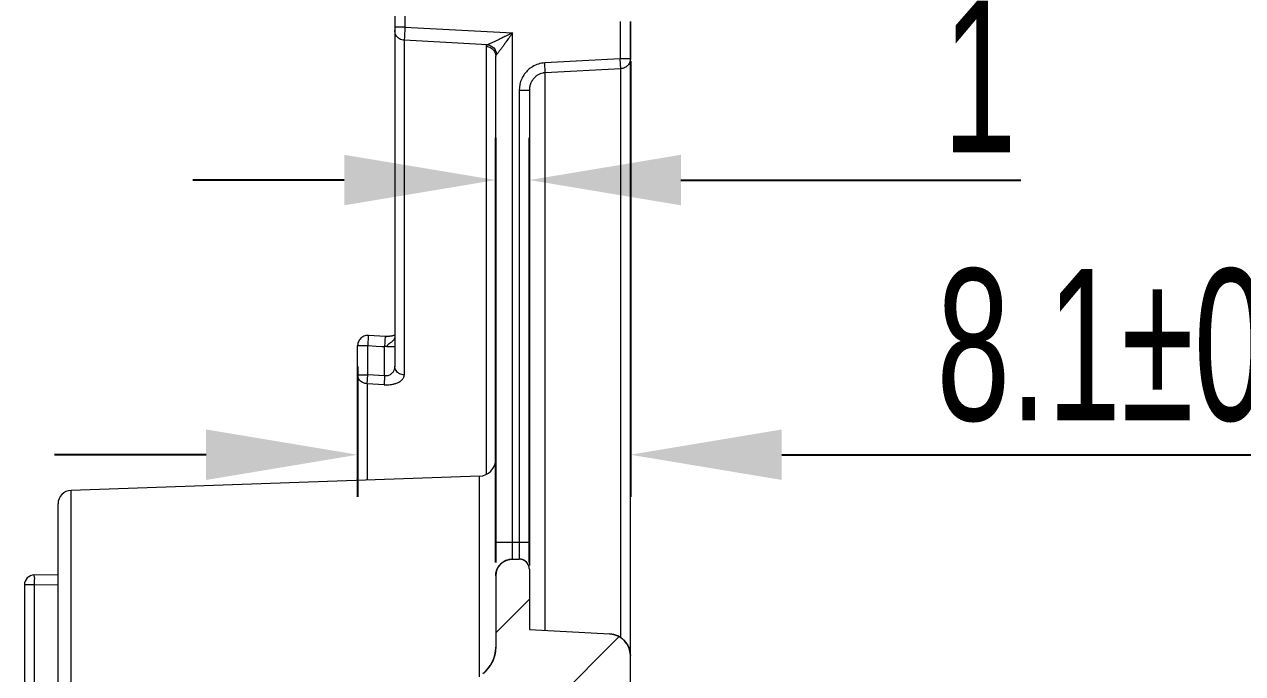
# Model space of a CAD drawing. Header units: millimetres. Extents: x 5536 to 6151, y 463 to 893.
# Drawn here: x 5885.56 to 5921.75, y 730.32 to 749.6 of the extents above; entities that cross this region are included whole.
import ezdxf

# ---------------------------------------------------------------- set-up
doc = ezdxf.new("R2010")
doc.units = ezdxf.units.MM
doc.header["$LTSCALE"] = 0.2
doc.layers.get('0').update_dxf_attribs({"lineweight": 18})
doc.layers.add('poumianxian', color=2, linetype='Continuous', lineweight=18)
doc.layers.add('图层2', color=4, linetype='Continuous', lineweight=18)
doc.styles.add('標準', font='', dxfattribs={"width": 0.667})
doc.styles.get('標準').set_extended_font_data('pmingliu')
doc.dimstyles.new('11111111111', dxfattribs={"dimtxt": 4.5, "dimasz": 4.5, "dimexe": 1.25, "dimexo": 0.625, "dimtad": 1, "dimtoh": 1, "dimdsep": 46, "dimtxsty": '標準', "dimblk": '_CAXARROW', "dimcen": 0, "dimdle": 9, "dimclrd": 6, "dimclre": 6, "dimclrt": 2, "dimadec": 0, "dimazin": 0, "dimtfac": 0.707107, "dimtofl": 0, "dimtmove": 2, "dimatfit": 3, "dimfxl": 0, "dimfrac": 2, "dimtolj": 1, "dimarcsym": 0})

# ---------------------------------------------------------------- blocks, each defined once
blk = doc.blocks.new('*X3')
at = {"layer": '图层2'}
for p, q in [((5899.56, 731.531), (5900.56, 732.531)), ((5898.802, 726.989), (5903.232, 731.419))]:
    blk.add_line(p, q, dxfattribs=at)
blk = doc.blocks.new('*X39')
at = {"layer": 'poumianxian'}
for points in [[(5895.06, 745.729), (5895.06, 744.229), (5899.56, 744.979)], [(5905.06, 745.729), (5905.06, 744.229), (5900.56, 744.979)]]:
    blk.add_hatch(color=6, dxfattribs=at).paths.add_polyline_path(points, flags=0)
at = {"layer": 'poumianxian', "color": 6, "lineweight": -2}
for p, q in [((5899.56, 733.616), (5899.56, 746.229)), ((5900.56, 733.616), (5900.56, 746.229)), ((5895.06, 744.979), (5890.56, 744.979)), ((5905.06, 744.979), (5915.163, 744.979))]:
    blk.add_line(p, q, dxfattribs=at)
at = {"layer": 'poumianxian', "color": 2, "insert": (5913.942, 748.054), "char_height": 4.5, "width": 3.56578, "attachment_point": 5, "style": '標準'}
blk.add_mtext('\\T1.004;1', dxfattribs=at)
blk = doc.blocks.new('_CAXARROW')
blk.add_hatch(color=0).paths.add_polyline_path([(0, 0), (-1, 0.125), (-1, -0.125)], flags=0)
blk = doc.blocks.new('*X42')
at = {"layer": 'poumianxian'}
for points in [[(5890.96, 737.571), (5890.96, 736.071), (5895.46, 736.821)], [(5908.06, 737.571), (5908.06, 736.071), (5903.56, 736.821)]]:
    blk.add_hatch(color=6, dxfattribs=at).paths.add_polyline_path(points, flags=0)
at = {"layer": 'poumianxian', "color": 6, "lineweight": -2}
for p, q in [((5903.56, 748.508), (5903.56, 735.571)), ((5895.46, 739.44), (5895.46, 735.571)), ((5890.96, 736.821), (5886.46, 736.821)), ((5908.06, 736.821), (5925.877, 736.821))]:
    blk.add_line(p, q, dxfattribs=at)
at = {"layer": 'poumianxian', "color": 2, "insert": (5919.219, 740.059), "char_height": 4.5, "width": 36.19809, "attachment_point": 5, "style": '標準'}
blk.add_mtext('\\T1.004;8.1%%P0.1', dxfattribs=at)

msp = doc.modelspace()

# ---------------------------------------------------------------- linework, layer by layer
for p, q in [((5896.56, 750.222), (5896.56, 739.453)), ((5896.86, 750.222), (5896.86, 749.522)), ((5896.86, 749.522), (5896.56, 749.522)), ((5896.86, 749.522), (5896.848, 749.224)), ((5896.86, 749.522), (5900.06, 749.35)), ((5903.26, 749.686), (5903.26, 748.579)), ((5903.56, 749.686), (5903.56, 748.579)), ((5903.56, 730.854), (5903.56, 749.686)), ((5896.848, 749.224), (5896.845, 749.142)), ((5896.845, 749.142), (5896.845, 749.13)), ((5896.845, 749.13), (5896.845, 739.189)), ((5899.313, 748.998), (5896.845, 749.13)), ((5900.06, 733.721), (5900.06, 749.35)), ((5899.276, 748.95), (5899.276, 736.236)), ((5899.56, 734.221), (5899.56, 748.656)), ((5899.56, 734.221), (5899.56, 748.656)), ((5903.26, 748.579), (5901.019, 748.459)), ((5901.034, 748.166), (5901.019, 748.459)), ((5903.276, 748.286), (5903.26, 748.579)), ((5903.56, 748.579), (5903.26, 748.579)), ((5903.276, 748.286), (5901.034, 748.166)), ((5901.034, 731.603), (5901.034, 748.166)), ((5903.276, 731.39), (5903.276, 748.286)), ((5900.26, 747.643), (5900.26, 733.725)), ((5900.56, 747.643), (5900.26, 747.643)), ((5900.56, 747.643), (5900.56, 734.221)), ((5900.56, 747.643), (5900.56, 733.532)), ((5895.46, 736.059), (5895.46, 740.065)), ((5895.46, 740.065), (5895.76, 740.065)), ((5895.774, 740.364), (5895.76, 740.065)), ((5895.76, 739.192), (5895.76, 740.065)), ((5895.76, 740.065), (5896.01, 740.05)), ((5896.287, 740.334), (5895.778, 740.364)), ((5896.01, 740.05), (5896.177, 740.04)), ((5896.177, 740.04), (5896.26, 740.035)), ((5896.26, 739.163), (5896.26, 740.035)), ((5896.325, 740.035), (5896.557, 740.035)), ((5895.46, 739.192), (5895.76, 739.192)), ((5895.745, 738.93), (5895.76, 739.192)), ((5896.26, 739.163), (5895.76, 739.192)), ((5896.26, 739.163), (5896.245, 738.9)), ((5895.745, 738.93), (5895.745, 736.069)), ((5896.245, 738.9), (5895.745, 738.93)), ((5899.078, 736.185), (5886.946, 735.762)), ((5899.078, 730.224), (5899.078, 736.185)), ((5886.946, 728.735), (5886.946, 735.762)), ((5886.56, 729.134), (5886.56, 735.362)), ((5899.56, 734.221), (5900.56, 734.221)), ((5900.06, 733.721), (5900.26, 733.721)), ((5900.06, 733.721), (5900.26, 733.721)), ((5885.855, 733.253), (5886.56, 733.266)), ((5899.56, 733.221), (5899.56, 731.105)), ((5899.56, 733.221), (5899.56, 731.105)), ((5900.56, 733.421), (5900.56, 731.628)), ((5900.56, 733.421), (5900.56, 731.628)), ((5885.56, 732.953), (5885.56, 729.043)), ((5885.855, 732.953), (5885.565, 732.953)), ((5885.855, 732.953), (5886.56, 732.966)), ((5885.855, 732.953), (5885.855, 729.043)), ((5900.56, 731.628), (5902.944, 731.503)), ((5900.56, 731.628), (5902.944, 731.503)), ((5903.56, 558.588), (5903.56, 730.854)), ((5903.56, 558.588), (5903.56, 730.854))]:
    msp.add_line(p, q)
msp.add_lwpolyline([(5896.56, 740.372), (5896.554, 740.369), (5896.54, 740.364), (5896.525, 740.359), (5896.508, 740.355), (5896.491, 740.35), (5896.473, 740.347), (5896.454, 740.343), (5896.435, 740.341), (5896.417, 740.338), (5896.397, 740.336), (5896.374, 740.334), (5896.354, 740.333), (5896.338, 740.333), (5896.327, 740.333), (5896.307, 740.333), (5896.291, 740.334)])
for centre, radius, start, end in [((5901.061, 747.672), 0.788, 93.1087, 121.1823), ((5901.06, 747.688), 0.479, 93.1442, 98.898), ((5901.093, 747.644), 0.832, 155.8623, 180.0163), ((5901.109, 747.643), 0.548, 168.1961, 179.9954), ((5896.215, 739.453), 0.345, 357.6949, 0.006), ((5899.06, 736.685), 0.5, 272, 360), ((5886.96, 735.362), 0.4, 92, 180), ((5900.06, 733.221), 0.5, 90, 180), ((5900.26, 733.421), 0.3, 0, 90), ((5885.86, 732.953), 0.3, 91, 180), ((5902.91, 730.854), 0.65, 0, 87), ((5898.56, 731.105), 1, 308.3606, 0)]:
    msp.add_arc(centre, radius, start, end)
for points, knots in [([(5896.845, 749.13), (5896.795, 749.133), (5896.695, 749.163), (5896.587, 749.274), (5896.56, 749.374), (5896.56, 749.424)], [0, 0, 0, 0, 16300.663511, 32454.926833, 48469.837187, 48469.837187, 48469.837187, 48469.837187]), ([(5900.06, 749.35), (5900.032, 749.336), (5899.978, 749.31), (5899.902, 749.272), (5899.834, 749.239), (5899.774, 749.209), (5899.719, 749.183), (5899.669, 749.158), (5899.622, 749.136), (5899.577, 749.114), (5899.533, 749.093), (5899.489, 749.073), (5899.445, 749.052), (5899.4, 749.032), (5899.356, 749.014), (5899.327, 749.003), (5899.313, 748.998)], [0, 0, 0, 0, 22537.411469, 42555.627267, 60341.893901, 76227.195732, 90559.308452, 103685.694321, 115942.523366, 127643.870087, 139077.789914, 150492.941485, 162058.21709, 173801.258579, 185417.684727, 195816.421047, 195816.421047, 195816.421047, 195816.421047]), ([(5900.06, 749.35), (5900.042, 749.325), (5900.008, 749.276), (5899.959, 749.208), (5899.916, 749.147), (5899.877, 749.092), (5899.842, 749.044), (5899.81, 748.999), (5899.78, 748.957), (5899.752, 748.918), (5899.724, 748.88), (5899.696, 748.842), (5899.668, 748.805), (5899.639, 748.768), (5899.612, 748.735), (5899.593, 748.714), (5899.584, 748.705)], [0, 0, 0, 0, 22990.190753, 43398.461847, 61511.224689, 77664.182583, 92210.417811, 105502.544485, 117879.767632, 129655.683112, 141112.313582, 152483.383278, 163907.928135, 175356.718353, 186419.180837, 195822.81954, 195822.81954, 195822.81954, 195822.81954]), ([(5899.313, 748.998), (5899.303, 748.992), (5899.285, 748.979), (5899.276, 748.958), (5899.276, 748.95)], [0, 0, 0, 0, 20235.903253, 34716.026843, 34716.026843, 34716.026843, 34716.026843]), ([(5899.276, 748.95), (5899.326, 748.947), (5899.426, 748.917), (5899.534, 748.806), (5899.56, 748.705), (5899.56, 748.656)], [0, 0, 0, 0, 16313.240028, 32475.756736, 48494.588298, 48494.588298, 48494.588298, 48494.588298]), ([(5899.313, 748.998), (5899.36, 748.993), (5899.453, 748.957), (5899.553, 748.848), (5899.581, 748.753), (5899.584, 748.705)], [0, 0, 0, 0, 15926.010177, 32222.240925, 48494.718034, 48494.718034, 48494.718034, 48494.718034]), ([(5899.584, 748.705), (5899.577, 748.698), (5899.565, 748.683), (5899.56, 748.665), (5899.56, 748.656)], [0, 0, 0, 0, 18620.609795, 34718.509025, 34718.509025, 34718.509025, 34718.509025]), ([(5903.56, 748.579), (5903.56, 748.547), (5903.549, 748.48), (5903.495, 748.386), (5903.401, 748.31), (5903.319, 748.288), (5903.276, 748.286)], [0, 0, 0, 0, 13195.008537, 27722.683516, 43813.23589, 61612.988712, 61612.988712, 61612.988712, 61612.988712]), ([(5900.653, 748.347), (5900.609, 748.32), (5900.523, 748.256), (5900.413, 748.134), (5900.357, 748.036), (5900.333, 747.984)], [0, 0, 0, 0, 15269.680296, 31567.931729, 48505.426547, 48505.426547, 48505.426547, 48505.426547]), ([(5900.986, 748.161), (5900.978, 748.16), (5900.944, 748.153), (5900.882, 748.135), (5900.802, 748.095), (5900.724, 748.036), (5900.656, 747.957), (5900.602, 747.862), (5900.58, 747.792), (5900.572, 747.755)], [0, 0, 0, 0, 4174.607227, 17433.777345, 32151.914977, 48305.157252, 65634.895204, 83734.340456, 102224.256758, 102224.256758, 102224.256758, 102224.256758]), ([(5895.774, 740.364), (5895.742, 740.366), (5895.662, 740.357), (5895.547, 740.292), (5895.475, 740.181), (5895.461, 740.101), (5895.46, 740.069)], [0, 0, 0, 0, 12501.782339, 30560.502832, 49316.359216, 61562.190783, 61562.190783, 61562.190783, 61562.190783]), ([(5896.325, 740.035), (5896.319, 740.034), (5896.306, 740.033), (5896.284, 740.031), (5896.269, 740.037), (5896.26, 740.04)], [0, 0, 0, 0, 14189.240167, 28098.118964, 48495.209885, 48495.209885, 48495.209885, 48495.209885]), ([(5896.27, 740.037), (5896.273, 740.086), (5896.28, 740.19), (5896.28, 740.236), (5896.289, 740.347), (5896.287, 740.334)], [0, 0, 0, 0, 24029.570205, 41715.266353, 48493.972627, 48493.972627, 48493.972627, 48493.972627]), ([(5896.325, 740.035), (5896.329, 740.043), (5896.336, 740.058), (5896.35, 740.078), (5896.366, 740.097), (5896.384, 740.114), (5896.404, 740.129), (5896.425, 740.144), (5896.448, 740.158), (5896.472, 740.174), (5896.496, 740.191), (5896.52, 740.21), (5896.54, 740.233), (5896.556, 740.26), (5896.56, 740.281), (5896.56, 740.291)], [0, 0, 0, 0, 13046.08353, 25754.610251, 38220.347698, 50579.921263, 63234.92414, 76433.364639, 90286.8131, 104827.538108, 119951.072311, 135455.145002, 151089.745805, 166731.429653, 182756.829226, 182756.829226, 182756.829226, 182756.829226]), ([(5896.56, 739.439), (5896.56, 739.434), (5896.559, 739.419), (5896.556, 739.393), (5896.548, 739.359), (5896.535, 739.323), (5896.515, 739.285), (5896.487, 739.247), (5896.45, 739.212), (5896.406, 739.184), (5896.357, 739.167), (5896.308, 739.16), (5896.276, 739.161), (5896.26, 739.163)], [0, 0, 0, 0, 4913.44376, 15347.850726, 26935.380268, 39949.215821, 54421.225697, 70329.863612, 87663.066909, 105762.51156, 123554.473578, 140312.840955, 155915.491099, 155915.491099, 155915.491099, 155915.491099]), ([(5896.845, 739.189), (5896.796, 739.191), (5896.7, 739.216), (5896.59, 739.313), (5896.56, 739.407), (5896.56, 739.453)], [0, 0, 0, 0, 16688.635909, 32897.381212, 48500.063473, 48500.063473, 48500.063473, 48500.063473]), ([(5895.745, 738.93), (5895.695, 738.932), (5895.598, 738.958), (5895.489, 739.055), (5895.46, 739.148), (5895.46, 739.192)], [0, 0, 0, 0, 17061.016928, 33223.967522, 48491.358772, 48491.358772, 48491.358772, 48491.358772]), ([(5896.245, 738.9), (5896.275, 738.898), (5896.337, 738.897), (5896.431, 738.903), (5896.524, 738.919), (5896.608, 738.943), (5896.679, 738.973), (5896.734, 739.007), (5896.776, 739.041), (5896.805, 739.074), (5896.825, 739.105), (5896.837, 739.135), (5896.843, 739.162), (5896.845, 739.18), (5896.845, 739.189)], [0, 0, 0, 0, 20896.076942, 43108.335158, 65384.900607, 86030.004785, 103880.169019, 118727.804786, 130935.822026, 140997.590436, 149398.049212, 156602.154611, 163022.285622, 168997.715568, 168997.715568, 168997.715568, 168997.715568]), ([(5899.56, 733.221), (5899.56, 733.223), (5899.56, 733.226), (5899.56, 733.232), (5899.561, 733.238), (5899.561, 733.243), (5899.561, 733.249), (5899.561, 733.254), (5899.562, 733.26), (5899.562, 733.266), (5899.563, 733.271), (5899.564, 733.277), (5899.564, 733.283), (5899.565, 733.289), (5899.566, 733.294), (5899.567, 733.3), (5899.568, 733.306), (5899.569, 733.312), (5899.57, 733.318), (5899.571, 733.323), (5899.572, 733.329), (5899.574, 733.335), (5899.575, 733.341), (5899.576, 733.347), (5899.578, 733.353), (5899.58, 733.358), (5899.581, 733.364), (5899.583, 733.37), (5899.585, 733.376), (5899.587, 733.382), (5899.589, 733.388), (5899.591, 733.393), (5899.593, 733.399), (5899.595, 733.405), (5899.598, 733.411), (5899.6, 733.416), (5899.603, 733.422), (5899.605, 733.428), (5899.608, 733.434), (5899.611, 733.439), (5899.613, 733.445), (5899.616, 733.451), (5899.619, 733.456), (5899.622, 733.462), (5899.625, 733.467), (5899.628, 733.473), (5899.632, 733.478), (5899.635, 733.484), (5899.638, 733.489), (5899.642, 733.494), (5899.645, 733.5), (5899.649, 733.505), (5899.653, 733.51), (5899.656, 733.516), (5899.66, 733.521), (5899.664, 733.526), (5899.668, 733.531), (5899.672, 733.536), (5899.676, 733.541), (5899.68, 733.546), (5899.685, 733.551), (5899.689, 733.556), (5899.693, 733.56), (5899.698, 733.565), (5899.702, 733.57), (5899.707, 733.574), (5899.711, 733.579), (5899.716, 733.583), (5899.721, 733.588), (5899.726, 733.592), (5899.73, 733.597), (5899.735, 733.601), (5899.74, 733.605), (5899.745, 733.609), (5899.75, 733.613), (5899.755, 733.617), (5899.76, 733.621), (5899.766, 733.625), (5899.771, 733.629), (5899.776, 733.632), (5899.781, 733.636), (5899.787, 733.639), (5899.792, 733.643), (5899.798, 733.646), (5899.803, 733.65), (5899.808, 733.653), (5899.814, 733.656), (5899.82, 733.659), (5899.825, 733.662), (5899.831, 733.665), (5899.836, 733.668), (5899.842, 733.671), (5899.848, 733.673), (5899.853, 733.676), (5899.859, 733.679), (5899.865, 733.681), (5899.871, 733.683), (5899.876, 733.686), (5899.882, 733.688), (5899.888, 733.69), (5899.894, 733.692), (5899.899, 733.694), (5899.905, 733.696), (5899.911, 733.698), (5899.917, 733.7), (5899.923, 733.702), (5899.929, 733.703), (5899.934, 733.705), (5899.94, 733.706), (5899.946, 733.708), (5899.952, 733.709), (5899.958, 733.71), (5899.964, 733.711), (5899.969, 733.713), (5899.975, 733.714), (5899.981, 733.715), (5899.987, 733.715), (5899.993, 733.716), (5899.998, 733.717), (5900.004, 733.718), (5900.01, 733.718), (5900.015, 733.719), (5900.021, 733.719), (5900.027, 733.72), (5900.032, 733.72), (5900.038, 733.72), (5900.044, 733.721), (5900.049, 733.721), (5900.055, 733.721), (5900.059, 733.721), (5900.06, 733.721)], [0, 0, 0, 0, 12183.603914, 24422.467951, 36716.206631, 49064.417365, 61466.679924, 73922.557006, 86431.593558, 98993.317219, 111607.237148, 124272.845787, 136989.616698, 149757.006291, 162574.452342, 175441.37532, 188357.176817, 201321.241297, 214332.934692, 227391.605012, 240496.582463, 253647.179056, 266842.68947, 280082.390054, 293365.539931, 306691.380439, 320059.135775, 333468.012765, 346917.20073, 360405.872901, 373933.184813, 387498.276472, 401100.270556, 414738.274543, 428411.379724, 442118.661939, 455859.181393, 469631.984453, 483436.101681, 497270.549852, 511134.332051, 525026.437226, 538945.842216, 552891.509787, 566862.391153, 580857.425626, 594875.540421, 608915.652758, 622976.66792, 637057.482355, 651156.982365, 665274.045082, 679407.539231, 693556.32533, 707719.25652, 721895.178965, 736082.932419, 750281.350424, 764489.261743, 778705.489813, 792928.854694, 807158.172154, 821392.255389, 835629.914861, 849869.959777, 864111.197464, 878352.435152, 892592.479916, 906830.139538, 921064.222626, 935293.540084, 949516.904801, 963733.133181, 977941.044499, 992139.462504, 1006327.215957, 1020503.138271, 1034666.069592, 1048814.855689, 1062948.34984, 1077065.412432, 1091164.912442, 1105245.726878, 1119306.742156, 1133346.854191, 1147364.969288, 1161360.00357, 1175330.885128, 1189276.552699, 1203195.957391, 1217088.062863, 1230951.844964, 1244786.293231, 1258590.410457, 1272363.213316, 1286103.732974, 1299811.015104, 1313484.120283, 1327122.124147, 1340724.118437, 1354289.209888, 1367816.521936, 1381305.193898, 1394754.38214, 1408163.25892, 1421531.014254, 1434856.854974, 1448140.004853, 1461379.705437, 1474575.215585, 1487725.812442, 1500830.789675, 1513889.459997, 1526901.153351, 1539865.217831, 1552781.01958, 1565647.94234, 1578465.388611, 1591232.777986, 1603949.549115, 1616615.157533, 1629229.077661, 1641790.801122, 1654299.837892, 1666755.714963, 1679157.977533, 1691506.188044, 1703799.926947, 1716038.79098, 1728222.394674, 1728222.394674, 1728222.394674, 1728222.394674]), ([(5900.56, 733.421), (5900.56, 733.423), (5900.56, 733.426), (5900.56, 733.431), (5900.56, 733.434), (5900.56, 733.438), (5900.56, 733.441), (5900.559, 733.444), (5900.559, 733.448), (5900.559, 733.451), (5900.558, 733.455), (5900.558, 733.458), (5900.558, 733.462), (5900.557, 733.465), (5900.557, 733.468), (5900.556, 733.472), (5900.555, 733.475), (5900.555, 733.479), (5900.554, 733.482), (5900.553, 733.486), (5900.552, 733.489), (5900.552, 733.493), (5900.551, 733.496), (5900.55, 733.5), (5900.549, 733.503), (5900.548, 733.507), (5900.547, 733.51), (5900.546, 733.514), (5900.544, 733.517), (5900.543, 733.521), (5900.542, 733.524), (5900.541, 733.528), (5900.539, 733.531), (5900.538, 733.535), (5900.536, 733.538), (5900.535, 733.542), (5900.533, 733.545), (5900.532, 733.548), (5900.53, 733.552), (5900.529, 733.555), (5900.527, 733.559), (5900.525, 733.562), (5900.523, 733.565), (5900.521, 733.569), (5900.52, 733.572), (5900.518, 733.575), (5900.516, 733.579), (5900.514, 733.582), (5900.511, 733.585), (5900.509, 733.588), (5900.507, 733.591), (5900.505, 733.595), (5900.503, 733.598), (5900.5, 733.601), (5900.498, 733.604), (5900.496, 733.607), (5900.493, 733.61), (5900.491, 733.613), (5900.488, 733.616), (5900.486, 733.619), (5900.483, 733.622), (5900.481, 733.625), (5900.478, 733.627), (5900.475, 733.63), (5900.473, 733.633), (5900.47, 733.636), (5900.467, 733.638), (5900.464, 733.641), (5900.461, 733.644), (5900.458, 733.646), (5900.455, 733.649), (5900.452, 733.651), (5900.449, 733.654), (5900.446, 733.656), (5900.443, 733.659), (5900.44, 733.661), (5900.437, 733.663), (5900.434, 733.665), (5900.431, 733.668), (5900.428, 733.67), (5900.425, 733.672), (5900.421, 733.674), (5900.418, 733.676), (5900.415, 733.678), (5900.412, 733.68), (5900.408, 733.682), (5900.405, 733.684), (5900.402, 733.686), (5900.398, 733.687), (5900.395, 733.689), (5900.391, 733.691), (5900.388, 733.692), (5900.385, 733.694), (5900.381, 733.695), (5900.378, 733.697), (5900.374, 733.698), (5900.371, 733.7), (5900.367, 733.701), (5900.364, 733.702), (5900.36, 733.704), (5900.357, 733.705), (5900.353, 733.706), (5900.35, 733.707), (5900.346, 733.708), (5900.343, 733.709), (5900.339, 733.71), (5900.336, 733.711), (5900.332, 733.712), (5900.329, 733.713), (5900.325, 733.714), (5900.322, 733.714), (5900.318, 733.715), (5900.315, 733.716), (5900.311, 733.716), (5900.308, 733.717), (5900.305, 733.718), (5900.301, 733.718), (5900.298, 733.719), (5900.294, 733.719), (5900.291, 733.719), (5900.287, 733.72), (5900.284, 733.72), (5900.281, 733.72), (5900.277, 733.72), (5900.274, 733.721), (5900.27, 733.721), (5900.266, 733.721), (5900.263, 733.721), (5900.26, 733.721)], [0, 0, 0, 0, 24045.878237, 36150.236604, 48308.227601, 60519.437862, 72783.436375, 85099.775869, 97467.990663, 109887.597762, 122358.097199, 134878.970862, 147449.683604, 160069.681628, 172738.394046, 185455.232202, 198219.589921, 211030.842977, 223888.349143, 236791.449232, 249739.465491, 262731.704007, 275767.451821, 288845.979465, 301966.540381, 315128.370182, 328330.688173, 341572.696322, 354853.580181, 368172.509036, 381528.635035, 394921.095513, 408349.010947, 421811.486824, 435307.613344, 448836.465201, 462397.103041, 475988.572695, 489609.906281, 503260.122016, 516938.224295, 530643.205775, 544374.045569, 558129.710389, 571909.15631, 585711.327144, 599535.156695, 613379.566972, 627243.471605, 641125.773928, 655025.368391, 668941.141224, 682871.970298, 696816.726599, 710774.274077, 724743.470495, 738723.166782, 752712.210208, 766709.442981, 780713.701908, 794723.821704, 808738.634037, 822756.967652, 836777.649717, 850799.506231, 864821.362741, 878842.044809, 892860.378423, 906875.190488, 920885.310556, 934889.569481, 948886.801978, 962875.845406, 976855.541977, 990824.738108, 1004782.285586, 1018727.04218, 1032657.871251, 1046573.644086, 1060473.238548, 1074355.54057, 1088219.445205, 1102063.855785, 1115887.68484, 1129689.855987, 1143469.301775, 1157224.96691, 1170955.806528, 1184660.787859, 1198338.890459, 1211989.106034, 1225610.439621, 1239201.909277, 1252762.547117, 1266291.399113, 1279787.525633, 1293250.001378, 1306677.916944, 1320070.377082, 1333426.503422, 1346745.431931, 1360026.316024, 1373268.324168, 1386470.642265, 1399632.472066, 1412753.032981, 1425831.560537, 1438867.308348, 1451859.546515, 1464807.563126, 1477710.662862, 1490568.169378, 1503379.42208, 1516143.779866, 1528860.618316, 1541529.330788, 1554149.328761, 1566720.041196, 1579240.915217, 1591711.414655, 1604131.021753, 1616499.236518, 1628815.575677, 1641079.574529, 1653290.784786, 1665448.775798, 1677553.133796, 1701599.012395, 1701599.012395, 1701599.012395, 1701599.012395]), ([(5885.855, 733.253), (5885.831, 733.253), (5885.867, 733.158), (5885.847, 733.079), (5885.854, 732.997), (5885.855, 732.953)], [0, 0, 0, 0, 11682.550974, 27272.431669, 48425.704819, 48425.704819, 48425.704819, 48425.704819]), ([(5902.944, 731.503), (5902.947, 731.503), (5902.951, 731.503), (5902.958, 731.502), (5902.965, 731.502), (5902.973, 731.501), (5902.98, 731.5), (5902.987, 731.5), (5902.994, 731.499), (5903.001, 731.498), (5903.008, 731.497), (5903.015, 731.496), (5903.023, 731.494), (5903.03, 731.493), (5903.037, 731.492), (5903.044, 731.49), (5903.051, 731.489), (5903.059, 731.487), (5903.066, 731.485), (5903.073, 731.483), (5903.08, 731.481), (5903.088, 731.479), (5903.095, 731.477), (5903.102, 731.475), (5903.109, 731.473), (5903.117, 731.47), (5903.124, 731.468), (5903.131, 731.465), (5903.138, 731.463), (5903.145, 731.46), (5903.153, 731.457), (5903.16, 731.454), (5903.167, 731.451), (5903.174, 731.448), (5903.181, 731.445), (5903.188, 731.442), (5903.195, 731.438), (5903.202, 731.435), (5903.209, 731.431), (5903.216, 731.427), (5903.223, 731.424), (5903.23, 731.42), (5903.237, 731.416), (5903.244, 731.412), (5903.251, 731.408), (5903.258, 731.404), (5903.264, 731.399), (5903.271, 731.395), (5903.278, 731.39), (5903.284, 731.386), (5903.291, 731.381), (5903.297, 731.376), (5903.304, 731.372), (5903.31, 731.367), (5903.316, 731.362), (5903.323, 731.357), (5903.329, 731.351), (5903.335, 731.346), (5903.341, 731.341), (5903.347, 731.335), (5903.353, 731.33), (5903.359, 731.324), (5903.365, 731.319), (5903.371, 731.313), (5903.376, 731.307), (5903.382, 731.301), (5903.387, 731.296), (5903.393, 731.29), (5903.398, 731.284), (5903.404, 731.277), (5903.409, 731.271), (5903.414, 731.265), (5903.419, 731.259), (5903.424, 731.252), (5903.429, 731.246), (5903.434, 731.239), (5903.439, 731.233), (5903.443, 731.226), (5903.448, 731.22), (5903.452, 731.213), (5903.457, 731.206), (5903.461, 731.2), (5903.465, 731.193), (5903.469, 731.186), (5903.473, 731.179), (5903.477, 731.172), (5903.481, 731.165), (5903.485, 731.158), (5903.489, 731.151), (5903.492, 731.144), (5903.496, 731.137), (5903.499, 731.13), (5903.502, 731.122), (5903.506, 731.115), (5903.509, 731.108), (5903.512, 731.101), (5903.515, 731.094), (5903.517, 731.086), (5903.52, 731.079), (5903.523, 731.072), (5903.525, 731.064), (5903.528, 731.057), (5903.53, 731.05), (5903.532, 731.042), (5903.535, 731.035), (5903.537, 731.028), (5903.539, 731.02), (5903.541, 731.013), (5903.542, 731.006), (5903.544, 730.998), (5903.546, 730.991), (5903.547, 730.984), (5903.549, 730.976), (5903.55, 730.969), (5903.551, 730.962), (5903.553, 730.954), (5903.554, 730.947), (5903.555, 730.94), (5903.556, 730.933), (5903.556, 730.925), (5903.557, 730.918), (5903.558, 730.911), (5903.558, 730.904), (5903.559, 730.896), (5903.559, 730.889), (5903.56, 730.882), (5903.56, 730.875), (5903.56, 730.868), (5903.56, 730.861), (5903.56, 730.856), (5903.56, 730.854)], [0, 0, 0, 0, 12277.416335, 24607.023113, 36988.426865, 49421.218707, 61904.97419, 74439.25279, 87023.598282, 99657.539055, 112340.586841, 125072.23771, 137851.972124, 150679.253731, 163553.530566, 176474.234789, 189440.781914, 202452.572114, 215508.989191, 228609.400994, 241753.159352, 254939.600464, 268168.044855, 281437.797156, 294748.146552, 308098.366786, 321487.716193, 334915.438119, 348380.760555, 361882.897278, 375421.046647, 388994.393281, 402602.107126, 416243.344051, 429917.246385, 443622.94308, 457359.549579, 471126.168081, 484921.888561, 498745.788378, 512596.932945, 526474.375788, 540377.159125, 554304.314176, 568254.861243, 582227.810523, 596222.162305, 610236.907069, 624271.0267, 638323.49387, 652393.273349, 666479.321621, 680580.588262, 694696.015745, 708824.539963, 722965.090999, 737116.59324, 751277.965958, 765448.124237, 779625.978548, 793810.436338, 808000.401625, 822194.776008, 836392.459057, 850592.348658, 864793.341675, 878994.334872, 893194.224454, 907391.907511, 921586.281892, 935776.247219, 949960.704913, 964138.559275, 978308.717549, 992470.090196, 1006621.592394, 1020762.143505, 1034890.667681, 1049006.09518, 1063107.361833, 1077193.410283, 1091263.189577, 1105315.656829, 1119349.776357, 1133364.521222, 1147358.872934, 1161331.822248, 1175282.369295, 1189209.524325, 1203112.307645, 1216989.750494, 1230840.895096, 1244664.794952, 1258460.515457, 1272227.134036, 1285963.740296, 1299669.436986, 1313343.339464, 1326984.57652, 1340592.290141, 1354165.636785, 1367703.786263, 1381205.922889, 1394671.245366, 1408098.967156, 1421488.316558, 1434838.536858, 1448148.886185, 1461418.638568, 1474647.082893, 1487833.524111, 1500977.282508, 1514077.694253, 1527134.111335, 1540145.901519, 1553112.448824, 1566033.152868, 1578907.429767, 1591734.711514, 1604514.445754, 1617246.0967, 1629929.144464, 1642563.085059, 1655147.43076, 1667681.709416, 1680165.464757, 1692598.25665, 1704979.660474, 1717309.267129, 1729586.683388, 1729586.683388, 1729586.683388, 1729586.683388]), ([(5899.56, 731.105), (5899.56, 731.1), (5899.56, 731.091), (5899.56, 731.077), (5899.56, 731.064), (5899.559, 731.05), (5899.558, 731.036), (5899.557, 731.022), (5899.556, 731.009), (5899.554, 730.995), (5899.553, 730.981), (5899.551, 730.967), (5899.549, 730.953), (5899.547, 730.939), (5899.544, 730.925), (5899.542, 730.912), (5899.539, 730.898), (5899.536, 730.884), (5899.533, 730.87), (5899.529, 730.857), (5899.526, 730.843), (5899.522, 730.829), (5899.518, 730.815), (5899.513, 730.802), (5899.509, 730.788), (5899.504, 730.775), (5899.5, 730.761), (5899.495, 730.748), (5899.489, 730.735), (5899.484, 730.721), (5899.478, 730.708), (5899.473, 730.695), (5899.467, 730.682), (5899.461, 730.669), (5899.454, 730.656), (5899.448, 730.643), (5899.441, 730.631), (5899.434, 730.618), (5899.427, 730.606), (5899.42, 730.593), (5899.413, 730.581), (5899.405, 730.569), (5899.397, 730.557), (5899.389, 730.545), (5899.381, 730.533), (5899.373, 730.522), (5899.365, 730.51), (5899.356, 730.499), (5899.348, 730.488), (5899.339, 730.477), (5899.33, 730.466), (5899.321, 730.455), (5899.311, 730.444), (5899.302, 730.434), (5899.293, 730.424), (5899.283, 730.413), (5899.273, 730.403), (5899.263, 730.393), (5899.254, 730.384), (5899.243, 730.374), (5899.233, 730.365), (5899.223, 730.356), (5899.213, 730.347), (5899.202, 730.338), (5899.192, 730.329), (5899.185, 730.323), (5899.181, 730.321)], [0, 0, 0, 0, 13131.210307, 26302.286895, 39512.174764, 52759.798313, 66044.061562, 79363.848183, 92718.022691, 106105.430321, 119524.897678, 132975.233342, 146455.228356, 159963.656971, 173499.276922, 187060.830044, 200647.043572, 214256.629628, 227888.287262, 241540.701841, 255212.546822, 268902.483962, 282609.163964, 296331.227661, 310067.306577, 323816.023604, 337575.994175, 351345.826601, 365124.123245, 378909.481532, 392700.494359, 406495.750921, 420293.838267, 434093.341393, 447892.844497, 461690.931858, 475486.188476, 489277.201205, 503062.559474, 516840.856262, 530610.68867, 544370.659199, 558119.376263, 571855.455172, 585577.518842, 599284.198874, 612974.135992, 626645.981022, 640298.395553, 653930.053098, 667539.639285, 681125.85267, 694687.405928, 708223.025819, 721731.454466, 735211.449493, 748661.785154, 762081.252468, 775468.660119, 788822.834586, 802142.621302, 815426.884454, 828674.508043, 841884.395925, 855055.472459, 868186.682778, 868186.682778, 868186.682778, 868186.682778])]:
    msp.add_open_spline(points, degree=3, knots=knots)
msp.add_open_spline([(5896.287, 740.334), (5896.285, 740.322), (5896.285, 740.31), (5896.284, 740.298)], degree=3)

# ---------------------------------------------------------------- block references
at = {"layer": '图层2'}
msp.add_blockref('*X3', (0, 0), dxfattribs=at)

# ---------------------------------------------------------------- dimensions: what is measured, and where the dimension line sits
at = {"layer": 'poumianxian'}
dim = msp.add_linear_dim(base=(5900.56, 744.979), p1=(5899.56, 732.991), p2=(5900.56, 732.991), dimstyle='11111111111', override={"dimsah": 1, "dimtfill": 1, "dimtzin": 8}, dxfattribs=at)
dim.commit()
dim.dimension.update_dxf_attribs({"geometry": '*X39', "text_midpoint": (5913.942, 744.979)})
dim = msp.add_linear_dim(base=(5903.56, 736.821), p1=(5895.46, 740.065), p2=(5903.56, 749.133), text='8.1%%P0.1', dimstyle='11111111111', override={"dimsah": 1, "dimtfill": 1}, dxfattribs=at)
dim.commit()
dim.dimension.update_dxf_attribs({"geometry": '*X42', "text_midpoint": (5919.219, 736.821)})

doc.saveas('drawing.dxf')
